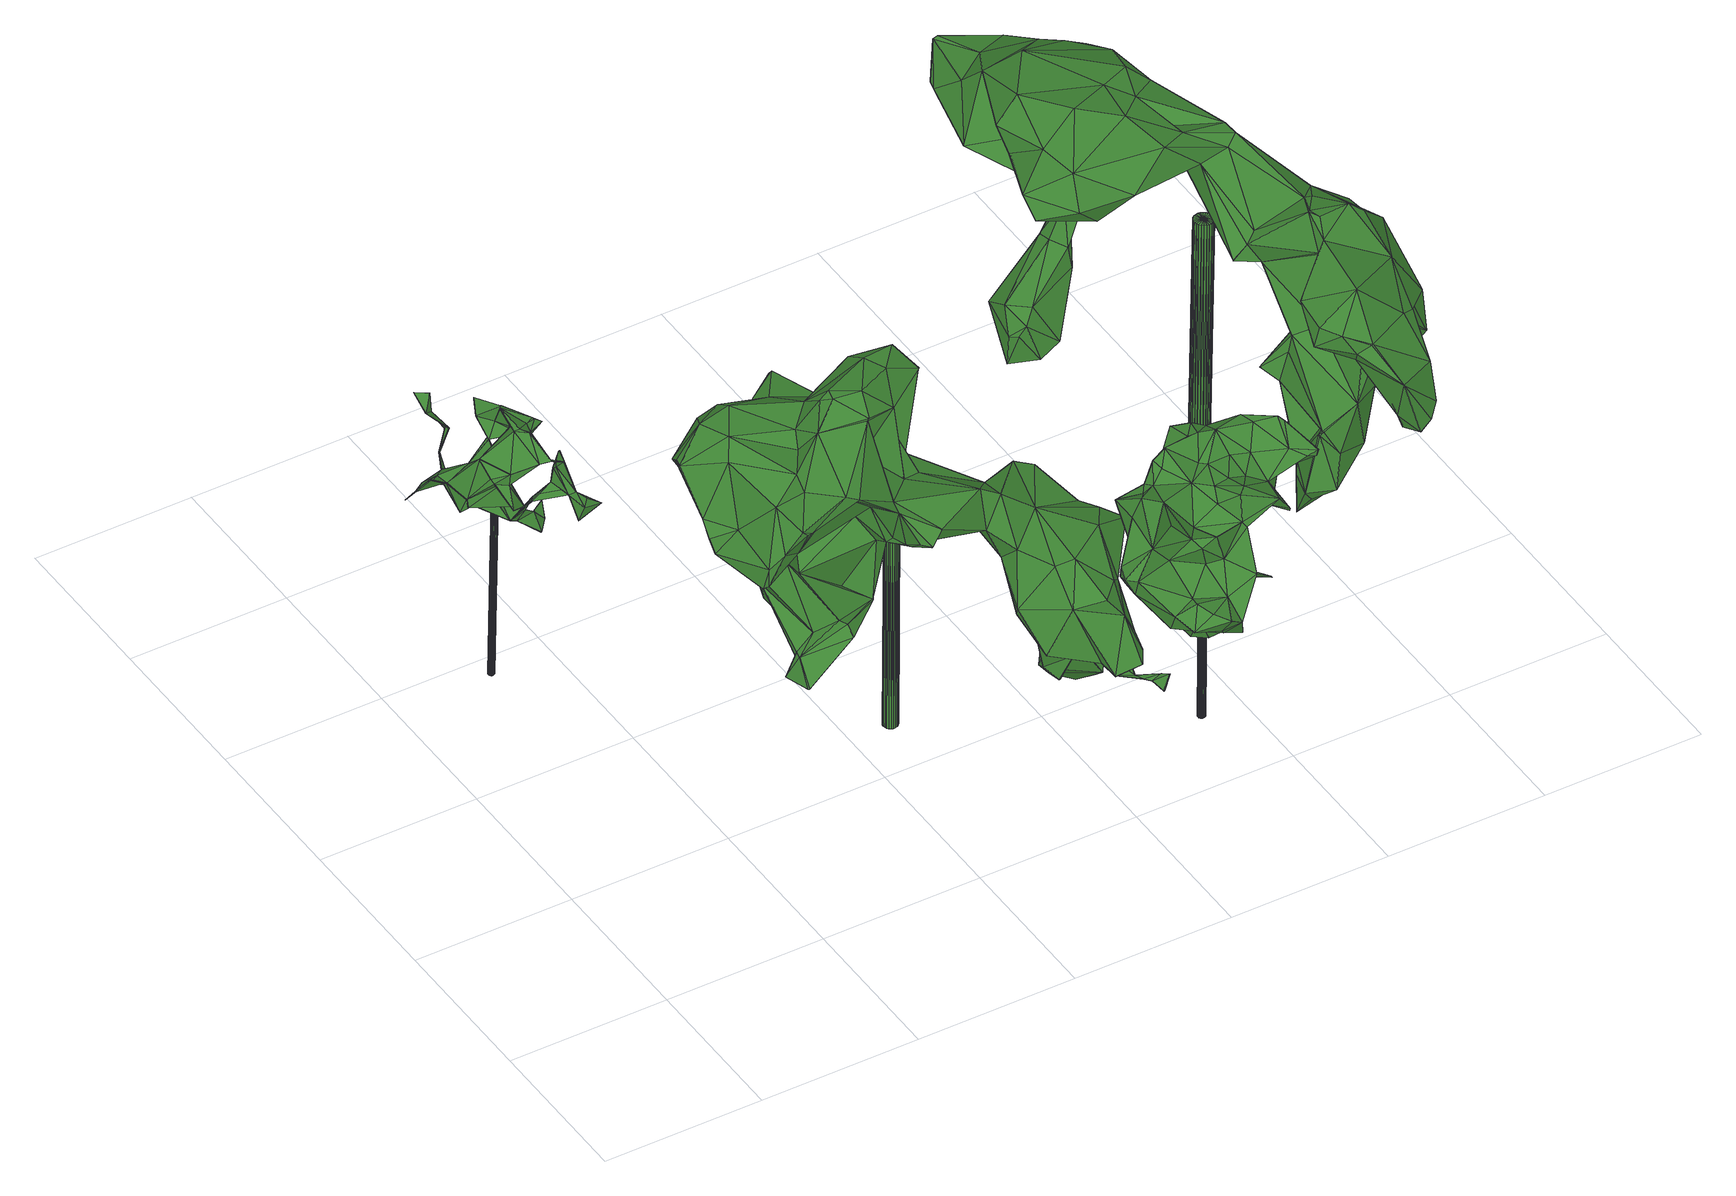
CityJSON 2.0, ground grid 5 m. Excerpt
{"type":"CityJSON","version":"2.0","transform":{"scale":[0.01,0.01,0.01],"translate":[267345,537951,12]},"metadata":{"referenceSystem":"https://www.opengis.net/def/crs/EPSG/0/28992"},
"CityObjects":{
"tree1":{"type":"SolitaryVegetationObject","attributes":{"gtid":380,"crown_width_m":4.07,"crown_median_z":20,"crown_r50_m":0.299,"crown_porosity":0.944,"trunk_H_m":7.16,"trunk_DBH_m":0.186,"trunk_radius_m":0.0929,"trunk_base_height_m":12.84,"original_gtid":"425"},"geometry":[{"type":"Solid","lod":"3","boundaries":[[[[0,1,2]],[[3,4,5]],[[6,7,8]],[[9,10,11]],[[12,13,14]],[[15,16,17]],[[18,17,16]],[[19,20,21]],[[22,23,24]],[[25,26,4]],[[26,27,10]],[[27,26,9]],[[27,9,28]],[[29,30,31]],[[32,31,30]],[[33,34,1]],[[35,1,34]],[[36,37,38]],[[39,19,40]],[[41,42,43]],[[11,44,9]],[[45,39,46]],[[47,48,49]],[[50,51,52]],[[53,42,54]],[[55,56,57]],[[58,59,60]],[[58,61,59]],[[59,61,60]],[[62,63,64]],[[64,63,65]],[[8,7,66]],[[67,68,69]],[[67,70,71]],[[72,48,73]],[[69,7,74]],[[69,74,75]],[[33,55,76]],[[1,55,33]],[[14,30,12]],[[77,78,79]],[[9,80,20]],[[26,10,4]],[[51,50,81]],[[51,81,82]],[[83,67,69]],[[83,69,84]],[[21,85,37]],[[36,38,86]],[[9,25,80]],[[87,79,78]],[[88,89,65]],[[80,25,90]],[[11,18,44]],[[91,92,93]],[[94,95,70]],[[70,95,71]],[[85,90,96]],[[11,17,18]],[[44,18,16]],[[44,16,28]],[[27,16,11]],[[97,98,99]],[[100,101,102]],[[1,35,2]],[[68,67,71]],[[103,104,105]],[[27,11,10]],[[5,4,10]],[[106,84,107]],[[106,108,86]],[[101,109,96]],[[55,23,56]],[[98,110,99]],[[100,109,101]],[[111,4,3]],[[112,40,19]],[[31,32,113]],[[114,63,115]],[[116,61,58]],[[116,60,61]],[[65,89,21]],[[19,21,89]],[[9,44,28]],[[35,22,116]],[[117,118,119]],[[36,120,64]],[[69,66,7]],[[38,121,49]],[[57,122,97]],[[5,25,123]],[[9,26,25]],[[11,15,17]],[[15,11,16]],[[99,110,104]],[[124,12,30]],[[124,30,42]],[[111,123,25]],[[36,86,108]],[[29,125,43]],[[25,4,111]],[[125,29,126]],[[127,123,128]],[[1,0,55]],[[0,23,55]],[[88,129,130]],[[119,118,131]],[[52,51,41]],[[68,66,69]],[[132,82,133]],[[41,133,50]],[[133,81,50]],[[134,5,135]],[[117,136,79]],[[91,79,136]],[[41,50,52]],[[105,104,98]],[[120,105,98]],[[38,37,121]],[[137,108,106]],[[3,134,138]],[[106,49,102]],[[41,51,82]],[[41,132,3]],[[27,28,16]],[[41,82,132]],[[64,120,139]],[[64,65,140]],[[67,141,70]],[[14,13,142]],[[143,45,144]],[[45,145,144]],[[77,79,146]],[[91,146,79]],[[147,41,138]],[[147,138,148]],[[129,112,130]],[[112,129,40]],[[112,19,130]],[[90,25,20]],[[81,133,82]],[[102,49,48]],[[80,21,20]],[[98,104,110]],[[21,90,85]],[[80,90,21]],[[3,132,133]],[[70,8,94]],[[3,133,111]],[[98,115,120]],[[101,96,83]],[[3,138,41]],[[47,49,149]],[[5,10,25]],[[37,36,140]],[[100,91,150]],[[78,141,87]],[[151,87,141]],[[100,102,152]],[[47,149,153]],[[111,134,135]],[[42,41,147]],[[71,95,68]],[[135,123,127]],[[142,100,152]],[[154,146,91]],[[113,73,47]],[[113,47,153]],[[43,30,29]],[[103,105,155]],[[73,152,72]],[[57,107,84]],[[42,156,124]],[[75,74,96]],[[95,94,157]],[[96,74,83]],[[93,83,74]],[[65,21,140]],[[3,5,134]],[[115,63,158]],[[92,141,67]],[[2,159,160]],[[2,160,0]],[[160,23,0]],[[111,133,134]],[[99,104,103]],[[37,140,21]],[[53,126,31]],[[31,126,29]],[[54,161,126]],[[128,153,127]],[[54,148,138]],[[91,136,162]],[[64,140,36]],[[163,109,113]],[[150,162,31]],[[164,87,142]],[[164,142,165]],[[48,47,73]],[[159,60,116]],[[60,159,58]],[[107,103,137]],[[39,96,90]],[[109,100,150]],[[5,123,135]],[[32,30,14]],[[54,126,53]],[[158,166,76]],[[58,159,2]],[[64,139,145]],[[117,79,118]],[[128,163,153]],[[42,147,148]],[[135,163,111]],[[111,163,128]],[[43,42,30]],[[119,156,162]],[[124,156,119]],[[113,153,163]],[[153,149,127]],[[53,156,42]],[[10,20,25]],[[9,20,10]],[[55,158,76]],[[76,166,88]],[[119,131,164]],[[129,88,166]],[[31,113,109]],[[115,98,114]],[[167,57,84]],[[14,168,73]],[[142,168,14]],[[152,73,168]],[[152,168,142]],[[113,32,73]],[[73,32,14]],[[161,138,134]],[[127,85,96]],[[76,88,63]],[[151,141,100]],[[100,141,92]],[[75,96,39]],[[114,76,63]],[[127,96,163]],[[127,163,135]],[[109,163,96]],[[92,67,83]],[[125,126,161]],[[38,49,86]],[[119,164,13]],[[97,114,98]],[[165,13,164]],[[165,142,13]],[[22,24,116]],[[72,152,102]],[[6,8,70]],[[65,63,88]],[[102,48,72]],[[105,108,155]],[[36,108,120]],[[105,120,108]],[[106,107,137]],[[102,101,169]],[[93,74,154]],[[7,146,154]],[[97,107,57]],[[103,155,137]],[[87,151,142]],[[142,151,100]],[[103,107,99]],[[150,31,109]],[[97,99,107]],[[76,114,97]],[[137,155,108]],[[76,122,33]],[[97,122,76]],[[106,86,49]],[[91,100,92]],[[154,74,7]],[[130,89,88]],[[118,79,131]],[[45,143,75]],[[45,75,39]],[[134,170,161]],[[68,95,157]],[[106,169,84]],[[102,169,106]],[[141,78,6]],[[78,77,6]],[[159,116,24]],[[68,157,66]],[[119,13,124]],[[12,124,13]],[[42,148,54]],[[160,159,24]],[[119,136,117]],[[119,162,136]],[[160,24,23]],[[69,144,84]],[[120,145,139]],[[62,40,166]],[[62,166,158]],[[129,166,40]],[[40,46,39]],[[91,162,150]],[[115,158,167]],[[54,138,161]],[[41,125,133]],[[43,125,41]],[[130,19,89]],[[2,35,58]],[[116,58,35]],[[141,6,70]],[[56,34,33]],[[145,62,64]],[[34,56,22]],[[83,169,101]],[[84,169,83]],[[62,158,63]],[[85,121,37]],[[167,144,115]],[[167,84,144]],[[115,144,120]],[[120,144,145]],[[144,75,143]],[[144,69,75]],[[167,158,55]],[[167,55,57]],[[35,34,22]],[[85,127,121]],[[56,23,22]],[[83,93,92]],[[45,62,145]],[[90,20,39]],[[19,39,20]],[[133,170,134]],[[125,170,133]],[[125,161,170]],[[91,93,154]],[[111,128,123]],[[77,146,6]],[[6,146,7]],[[87,131,79]],[[164,131,87]],[[31,156,53]],[[31,162,156]],[[49,121,149]],[[149,121,127]],[[8,66,94]],[[94,66,157]],[[56,33,122]],[[57,56,122]],[[62,45,46]],[[62,46,40]],[[171,172,173]],[[171,173,174]],[[174,173,175]],[[174,175,176]],[[173,172,177]],[[173,177,175]],[[175,177,178]],[[175,178,176]],[[177,172,179]],[[177,179,178]],[[178,179,180]],[[178,180,176]],[[179,172,181]],[[179,181,180]],[[180,181,182]],[[180,182,176]],[[181,172,183]],[[181,183,182]],[[182,183,184]],[[182,184,176]],[[183,172,185]],[[183,185,184]],[[184,185,186]],[[184,186,176]],[[185,172,187]],[[185,187,186]],[[186,187,188]],[[186,188,176]],[[187,172,189]],[[187,189,188]],[[188,189,190]],[[188,190,176]],[[189,172,191]],[[189,191,190]],[[190,191,192]],[[190,192,176]],[[191,172,193]],[[191,193,192]],[[192,193,194]],[[192,194,176]],[[193,172,195]],[[193,195,194]],[[194,195,196]],[[194,196,176]],[[195,172,197]],[[195,197,196]],[[196,197,198]],[[196,198,176]],[[197,172,199]],[[197,199,198]],[[198,199,200]],[[198,200,176]],[[199,172,201]],[[199,201,200]],[[200,201,202]],[[200,202,176]],[[201,172,203]],[[201,203,202]],[[202,203,204]],[[202,204,176]],[[203,172,205]],[[203,205,204]],[[204,205,206]],[[204,206,176]],[[205,172,207]],[[205,207,206]],[[206,207,208]],[[206,208,176]],[[207,172,209]],[[207,209,208]],[[208,209,210]],[[208,210,176]],[[209,172,211]],[[209,211,210]],[[210,211,212]],[[210,212,176]],[[211,172,213]],[[211,213,212]],[[212,213,214]],[[212,214,176]],[[213,172,215]],[[213,215,214]],[[214,215,216]],[[214,216,176]],[[215,172,217]],[[215,217,216]],[[216,217,218]],[[216,218,176]],[[217,172,219]],[[217,219,218]],[[218,219,220]],[[218,220,176]],[[219,172,171]],[[219,171,220]],[[220,171,174]],[[220,174,176]]]]}]},
"tree2":{"type":"SolitaryVegetationObject","attributes":{"gtid":349,"crown_width_m":9.41,"crown_median_z":19.09,"crown_r50_m":0.42,"crown_porosity":0.899,"trunk_H_m":6.73,"trunk_DBH_m":0.447,"trunk_radius_m":0.224,"trunk_base_height_m":12.36,"original_gtid":"390"},"geometry":[{"type":"Solid","lod":"3","boundaries":[[[[221,222,223]],[[224,225,226]],[[227,226,225]],[[228,229,230]],[[231,232,233]],[[234,226,235]],[[236,237,238]],[[239,240,241]],[[242,243,241]],[[244,243,242]],[[245,246,247]],[[248,245,249]],[[250,251,252]],[[253,254,255]],[[256,257,258]],[[253,259,254]],[[252,260,250]],[[261,239,262]],[[234,263,264]],[[258,265,266]],[[267,268,269]],[[270,271,272]],[[270,272,273]],[[260,274,250]],[[275,274,260]],[[276,277,278]],[[279,280,281]],[[280,282,281]],[[283,284,285]],[[283,285,286]],[[247,246,287]],[[256,288,289]],[[290,291,292]],[[293,294,295]],[[296,295,294]],[[297,290,286]],[[298,299,300]],[[301,256,289]],[[230,229,302]],[[292,303,290]],[[237,304,305]],[[238,306,307]],[[236,238,307]],[[257,301,229]],[[261,264,263]],[[308,309,310]],[[311,300,299]],[[256,301,257]],[[289,302,229]],[[289,229,301]],[[312,307,313]],[[296,294,314]],[[259,300,311]],[[272,271,315]],[[264,316,234]],[[300,317,298]],[[255,318,253]],[[283,286,248]],[[319,320,321]],[[239,243,244]],[[322,323,269]],[[259,317,300]],[[253,317,259]],[[280,311,324]],[[235,261,263]],[[325,287,326]],[[327,234,316]],[[322,268,328]],[[264,329,316]],[[272,330,331]],[[235,263,234]],[[332,328,267]],[[323,333,334]],[[335,228,336]],[[337,335,336]],[[333,323,322]],[[238,237,306]],[[303,338,247]],[[278,339,340]],[[275,260,277]],[[312,341,236]],[[342,343,344]],[[296,251,274]],[[248,249,283]],[[307,312,236]],[[339,277,260]],[[306,237,345]],[[306,345,346]],[[347,348,349]],[[350,237,236]],[[307,306,346]],[[351,337,242]],[[307,346,313]],[[329,264,261]],[[322,352,353]],[[221,354,222]],[[325,326,248]],[[328,268,267]],[[344,355,356]],[[309,357,310]],[[284,283,249]],[[261,358,329]],[[262,358,261]],[[292,331,359]],[[360,242,240]],[[292,359,303]],[[325,248,286]],[[227,235,226]],[[295,361,362]],[[325,290,303]],[[286,290,325]],[[257,363,258]],[[332,267,269]],[[281,364,279]],[[358,365,327]],[[366,367,368]],[[296,274,295]],[[251,250,274]],[[314,294,369]],[[236,370,350]],[[236,341,370]],[[233,371,293]],[[372,373,289]],[[374,375,293]],[[376,377,334]],[[376,334,378]],[[379,380,378]],[[225,340,360]],[[381,265,258]],[[339,265,381]],[[294,275,369]],[[355,375,382]],[[316,329,358]],[[316,358,327]],[[227,240,235]],[[360,240,227]],[[261,235,239]],[[299,324,311]],[[339,260,252]],[[262,365,358]],[[383,373,372]],[[269,384,385]],[[251,296,266]],[[322,269,268]],[[285,386,387]],[[285,284,386]],[[279,388,280]],[[366,387,386]],[[284,249,389]],[[359,333,338]],[[388,279,390]],[[388,390,370]],[[224,226,327]],[[234,327,226]],[[391,233,293]],[[391,231,233]],[[349,315,271]],[[392,393,344]],[[384,269,394]],[[269,323,394]],[[243,239,241]],[[227,225,360]],[[342,395,377]],[[339,278,277]],[[396,397,346]],[[398,379,399]],[[400,361,401]],[[402,332,403]],[[402,403,389]],[[239,235,240]],[[327,365,224]],[[366,308,367]],[[288,314,372]],[[396,345,367]],[[396,367,308]],[[289,288,372]],[[403,332,385]],[[269,385,332]],[[325,303,247]],[[325,247,287]],[[239,244,262]],[[221,223,404]],[[344,343,398]],[[405,406,254]],[[317,407,298]],[[317,253,407]],[[253,318,407]],[[394,334,377]],[[368,387,366]],[[408,409,379]],[[380,379,398]],[[404,410,221]],[[348,401,349]],[[274,349,401]],[[404,406,411]],[[362,361,400]],[[362,400,407]],[[247,402,245]],[[333,353,338]],[[311,405,259]],[[254,259,405]],[[384,412,389]],[[231,413,232]],[[364,390,279]],[[414,390,364]],[[229,363,257]],[[258,363,381]],[[377,378,380]],[[415,270,387]],[[282,415,387]],[[366,284,389]],[[366,386,284]],[[266,296,314]],[[309,416,357]],[[274,401,361]],[[408,315,417]],[[237,350,304]],[[374,418,419]],[[252,266,339]],[[389,412,308]],[[255,406,404]],[[411,406,405]],[[411,405,341]],[[255,404,318]],[[381,340,339]],[[230,319,420]],[[302,319,230]],[[223,222,356]],[[245,402,249]],[[348,347,421]],[[244,422,262]],[[423,422,244]],[[251,266,252]],[[314,369,372]],[[372,369,383]],[[339,266,265]],[[368,345,305]],[[237,305,345]],[[275,277,369]],[[351,363,335]],[[365,278,224]],[[225,224,278]],[[266,256,258]],[[266,288,256]],[[266,314,288]],[[365,276,278]],[[424,312,410]],[[424,410,404]],[[229,228,335]],[[229,335,363]],[[369,423,383]],[[354,221,410]],[[297,291,290]],[[351,360,340]],[[308,366,389]],[[335,337,351]],[[295,362,374]],[[346,397,313]],[[344,425,395]],[[400,426,407]],[[356,392,344]],[[254,406,255]],[[355,382,356]],[[342,398,343]],[[342,380,398]],[[248,246,245]],[[326,246,248]],[[287,246,326]],[[414,350,390]],[[273,291,297]],[[387,273,297]],[[322,353,333]],[[353,352,247]],[[346,345,396]],[[242,427,244]],[[297,285,387]],[[408,379,334]],[[381,363,340]],[[309,308,412]],[[319,321,420]],[[274,361,295]],[[370,390,350]],[[231,375,413]],[[428,334,333]],[[398,355,344]],[[407,426,298]],[[222,392,356]],[[417,409,408]],[[371,409,294]],[[294,409,275]],[[417,275,409]],[[345,368,367]],[[379,409,232]],[[349,271,347]],[[384,389,385]],[[403,385,389]],[[280,388,405]],[[328,352,322]],[[304,350,414]],[[310,393,354]],[[222,354,393]],[[357,425,344]],[[277,276,369]],[[424,411,312]],[[404,411,424]],[[394,323,334]],[[357,393,310]],[[369,276,423]],[[374,419,382]],[[404,419,318]],[[411,341,312]],[[244,427,423]],[[383,423,427]],[[428,408,334]],[[249,402,389]],[[421,280,324]],[[247,352,402]],[[332,402,352]],[[332,352,328]],[[405,388,341]],[[421,347,415]],[[421,415,280]],[[286,285,297]],[[382,223,356]],[[344,395,342]],[[247,338,353]],[[354,397,310]],[[407,429,362]],[[374,362,429]],[[354,410,313]],[[262,422,365]],[[313,410,312]],[[273,387,270]],[[330,272,428]],[[302,320,319]],[[240,242,241]],[[351,242,360]],[[357,344,393]],[[371,232,409]],[[413,379,232]],[[399,379,413]],[[364,281,414]],[[305,304,414]],[[305,414,368]],[[368,414,282]],[[368,282,387]],[[281,282,414]],[[418,407,419]],[[407,318,419]],[[404,223,419]],[[223,382,419]],[[311,280,405]],[[363,351,340]],[[278,340,225]],[[280,415,282]],[[370,341,388]],[[270,347,271]],[[233,232,371]],[[330,428,333]],[[313,397,354]],[[359,330,333]],[[378,334,379]],[[294,293,371]],[[342,377,380]],[[399,413,375]],[[398,375,355]],[[399,375,398]],[[375,374,382]],[[295,374,293]],[[231,391,375]],[[293,375,391]],[[337,336,420]],[[230,420,336]],[[230,336,228]],[[425,357,416]],[[408,272,315]],[[383,427,373]],[[421,324,348]],[[289,320,302]],[[373,320,289]],[[337,320,242]],[[420,320,337]],[[321,320,420]],[[427,242,320]],[[427,320,373]],[[400,401,426]],[[418,429,407]],[[374,429,418]],[[359,338,303]],[[423,276,422]],[[365,422,276]],[[408,428,272]],[[308,397,396]],[[310,397,308]],[[425,416,395]],[[274,275,315]],[[274,315,349]],[[417,315,275]],[[415,347,430]],[[415,430,270]],[[270,430,347]],[[394,377,395]],[[292,291,331]],[[395,384,394]],[[395,412,384]],[[412,416,309]],[[395,416,412]],[[376,378,377]],[[392,222,393]],[[401,348,426]],[[299,298,426]],[[324,299,426]],[[324,426,348]],[[273,331,291]],[[330,359,331]],[[272,331,273]],[[431,432,433]],[[431,433,434]],[[434,433,435]],[[434,435,436]],[[433,432,437]],[[433,437,435]],[[435,437,438]],[[435,438,436]],[[437,432,439]],[[437,439,438]],[[438,439,440]],[[438,440,436]],[[439,432,441]],[[439,441,440]],[[440,441,442]],[[440,442,436]],[[441,432,443]],[[441,443,442]],[[442,443,444]],[[442,444,436]],[[443,432,445]],[[443,445,444]],[[444,445,446]],[[444,446,436]],[[445,432,447]],[[445,447,446]],[[446,447,448]],[[446,448,436]],[[447,432,449]],[[447,449,448]],[[448,449,450]],[[448,450,436]],[[449,432,451]],[[449,451,450]],[[450,451,452]],[[450,452,436]],[[451,432,453]],[[451,453,452]],[[452,453,454]],[[452,454,436]],[[453,432,455]],[[453,455,454]],[[454,455,456]],[[454,456,436]],[[455,432,457]],[[455,457,456]],[[456,457,458]],[[456,458,436]],[[457,432,459]],[[457,459,458]],[[458,459,460]],[[458,460,436]],[[459,432,461]],[[459,461,460]],[[460,461,462]],[[460,462,436]],[[461,432,463]],[[461,463,462]],[[462,463,464]],[[462,464,436]],[[463,432,465]],[[463,465,464]],[[464,465,466]],[[464,466,436]],[[465,432,467]],[[465,467,466]],[[466,467,468]],[[466,468,436]],[[467,432,469]],[[467,469,468]],[[468,469,470]],[[468,470,436]],[[469,432,471]],[[469,471,470]],[[470,471,472]],[[470,472,436]],[[471,432,473]],[[471,473,472]],[[472,473,474]],[[472,474,436]],[[473,432,475]],[[473,475,474]],[[474,475,476]],[[474,476,436]],[[475,432,477]],[[475,477,476]],[[476,477,478]],[[476,478,436]],[[477,432,479]],[[477,479,478]],[[478,479,480]],[[478,480,436]],[[479,432,431]],[[479,431,480]],[[480,431,434]],[[480,434,436]]]]}]},
"tree3":{"type":"SolitaryVegetationObject","attributes":{"gtid":431,"crown_width_m":5.47,"crown_median_z":18.25,"crown_r50_m":0.282,"crown_porosity":0.945,"trunk_H_m":5.99,"trunk_DBH_m":0.227,"trunk_radius_m":0.114,"trunk_base_height_m":12.26,"original_gtid":"489"},"geometry":[{"type":"Solid","lod":"3","boundaries":[[[[481,482,483]],[[484,485,486]],[[487,488,489]],[[490,489,488]],[[491,492,493]],[[494,495,496]],[[497,498,499]],[[500,501,502]],[[503,504,505]],[[506,507,508]],[[509,510,511]],[[512,513,514]],[[515,514,516]],[[517,518,512]],[[515,517,512]],[[510,519,520]],[[510,520,521]],[[522,523,524]],[[525,526,527]],[[528,527,526]],[[529,530,531]],[[532,500,533]],[[534,524,535]],[[536,537,538]],[[539,537,536]],[[508,519,510]],[[540,541,542]],[[543,544,545]],[[546,547,525]],[[548,549,531]],[[497,550,498]],[[520,519,551]],[[552,551,519]],[[553,554,555]],[[522,554,553]],[[556,557,529]],[[525,527,546]],[[558,501,559]],[[558,559,560]],[[528,545,561]],[[562,563,559]],[[562,559,501]],[[564,565,566]],[[567,568,491]],[[569,570,571]],[[504,503,572]],[[552,557,551]],[[573,498,574]],[[573,499,498]],[[575,576,577]],[[531,530,548]],[[529,531,556]],[[578,485,579]],[[560,559,563]],[[563,580,560]],[[581,538,582]],[[583,493,584]],[[585,498,550]],[[585,550,571]],[[586,587,516]],[[585,574,498]],[[588,574,585]],[[534,589,569]],[[571,588,585]],[[573,581,582]],[[590,492,530]],[[582,591,573]],[[549,548,567]],[[568,567,548]],[[517,505,592]],[[485,524,534]],[[503,516,587]],[[593,503,587]],[[594,595,596]],[[597,594,596]],[[591,497,499]],[[598,497,591]],[[578,486,485]],[[519,508,507]],[[552,507,523]],[[588,599,574]],[[600,601,602]],[[603,604,547]],[[605,520,606]],[[605,606,549]],[[571,550,607]],[[530,492,548]],[[543,608,532]],[[591,499,573]],[[598,603,595]],[[596,595,603]],[[518,587,586]],[[540,496,495]],[[542,505,494]],[[542,592,505]],[[541,593,592]],[[577,576,609]],[[524,484,555]],[[598,550,497]],[[504,572,494]],[[494,572,495]],[[495,572,540]],[[541,540,572]],[[522,524,554]],[[541,503,593]],[[554,524,555]],[[483,609,576]],[[581,573,602]],[[545,610,611]],[[612,563,601]],[[531,549,606]],[[531,606,520]],[[514,515,512]],[[509,511,481]],[[582,538,613]],[[599,487,574]],[[534,569,614]],[[500,562,501]],[[493,492,590]],[[543,532,615]],[[540,542,496]],[[542,494,496]],[[616,617,618]],[[529,557,619]],[[491,568,492]],[[568,548,492]],[[493,583,491]],[[620,486,557]],[[619,557,486]],[[596,603,547]],[[490,488,535]],[[553,555,620]],[[588,570,599]],[[489,621,622]],[[623,621,489]],[[536,532,539]],[[520,551,531]],[[601,581,602]],[[617,483,576]],[[624,616,625]],[[624,625,550]],[[598,591,603]],[[572,503,541]],[[514,586,516]],[[516,503,515]],[[582,603,591]],[[623,523,621]],[[626,627,577]],[[517,592,593]],[[553,557,522]],[[620,557,553]],[[577,609,626]],[[628,619,629]],[[630,564,631]],[[632,584,633]],[[634,635,611]],[[634,611,610]],[[636,617,594]],[[536,538,581]],[[543,615,544]],[[633,584,609]],[[637,626,584]],[[638,532,608]],[[638,539,532]],[[523,522,552]],[[528,639,545]],[[610,545,639]],[[545,611,543]],[[635,543,611]],[[500,502,533]],[[615,532,533]],[[551,557,556]],[[605,511,510]],[[605,510,521]],[[637,640,626]],[[584,493,628]],[[621,523,641]],[[608,543,635]],[[626,609,584]],[[642,502,501]],[[643,634,610]],[[644,635,634]],[[608,635,638]],[[644,638,635]],[[483,564,481]],[[531,551,556]],[[619,645,529]],[[640,637,629]],[[590,645,493]],[[547,546,597]],[[626,640,627]],[[539,638,646]],[[596,547,597]],[[622,580,563]],[[645,628,493]],[[586,514,513]],[[525,604,526]],[[547,604,525]],[[484,486,620]],[[520,605,521]],[[575,627,579]],[[552,522,557]],[[532,536,500]],[[583,584,549]],[[643,539,646]],[[518,586,513]],[[518,513,512]],[[594,597,647]],[[517,587,518]],[[593,587,517]],[[594,647,527]],[[527,647,546]],[[500,601,562]],[[563,562,601]],[[621,506,509]],[[510,509,506]],[[489,622,487]],[[564,566,481]],[[571,570,588]],[[618,625,616]],[[610,648,643]],[[642,561,545]],[[549,567,583]],[[538,537,643]],[[539,643,537]],[[484,620,555]],[[530,529,645]],[[530,645,590]],[[601,536,581]],[[601,500,536]],[[567,491,583]],[[617,649,594]],[[533,544,615]],[[650,648,639]],[[534,614,485]],[[519,507,552]],[[535,524,490]],[[485,614,579]],[[650,651,648]],[[538,648,651]],[[652,526,604]],[[515,505,517]],[[618,653,654]],[[566,565,655]],[[577,627,575]],[[594,649,595]],[[599,488,487]],[[535,488,599]],[[504,494,505]],[[594,527,636]],[[636,483,617]],[[576,575,654]],[[527,528,561]],[[511,482,481]],[[508,510,506]],[[622,656,580]],[[564,630,565]],[[598,624,550]],[[610,639,648]],[[643,648,538]],[[598,595,624]],[[576,654,653]],[[654,575,579]],[[566,509,481]],[[623,489,490]],[[625,618,654]],[[625,654,607]],[[654,579,607]],[[523,490,524]],[[511,584,632]],[[578,657,619]],[[650,526,651]],[[584,628,637]],[[658,659,660]],[[658,558,655]],[[658,660,558]],[[659,501,558]],[[659,558,660]],[[597,546,647]],[[600,563,612]],[[634,643,646]],[[578,579,657]],[[621,509,661]],[[605,584,511]],[[605,549,584]],[[526,650,528]],[[639,528,650]],[[560,580,558]],[[645,619,628]],[[634,646,644]],[[644,646,638]],[[642,545,544]],[[579,569,607]],[[614,569,579]],[[607,569,571]],[[503,505,515]],[[524,485,484]],[[578,619,486]],[[658,655,565]],[[658,565,630]],[[658,662,659]],[[630,662,658]],[[659,662,527]],[[631,662,630]],[[527,662,636]],[[636,662,631]],[[621,641,506]],[[523,506,641]],[[627,657,579]],[[629,619,657]],[[629,657,640]],[[627,640,657]],[[618,576,653]],[[603,582,604]],[[617,576,618]],[[566,661,509]],[[655,661,566]],[[523,623,490]],[[621,656,622]],[[661,655,656]],[[661,656,621]],[[655,558,656]],[[580,656,558]],[[624,595,649]],[[624,649,616]],[[636,564,483]],[[631,564,636]],[[617,616,649]],[[502,544,533]],[[502,642,544]],[[511,632,482]],[[633,482,632]],[[609,482,633]],[[483,482,609]],[[652,604,582]],[[501,659,663]],[[501,663,642]],[[561,642,663]],[[527,561,663]],[[527,663,659]],[[613,652,582]],[[613,526,652]],[[628,629,637]],[[622,664,487]],[[622,563,664]],[[523,507,506]],[[574,487,664]],[[569,589,570]],[[535,589,534]],[[599,589,535]],[[599,570,589]],[[541,665,542]],[[592,665,541]],[[613,651,526]],[[613,538,651]],[[550,666,607]],[[625,607,666]],[[625,666,550]],[[592,542,665]],[[600,612,601]],[[574,602,573]],[[574,664,602]],[[600,602,563]],[[563,602,664]],[[667,668,669]],[[667,669,670]],[[670,669,671]],[[670,671,672]],[[669,668,673]],[[669,673,671]],[[671,673,674]],[[671,674,672]],[[673,668,675]],[[673,675,674]],[[674,675,676]],[[674,676,672]],[[675,668,677]],[[675,677,676]],[[676,677,678]],[[676,678,672]],[[677,668,679]],[[677,679,678]],[[678,679,680]],[[678,680,672]],[[679,668,681]],[[679,681,680]],[[680,681,682]],[[680,682,672]],[[681,668,683]],[[681,683,682]],[[682,683,684]],[[682,684,672]],[[683,668,685]],[[683,685,684]],[[684,685,686]],[[684,686,672]],[[685,668,687]],[[685,687,686]],[[686,687,688]],[[686,688,672]],[[687,668,689]],[[687,689,688]],[[688,689,690]],[[688,690,672]],[[689,668,691]],[[689,691,690]],[[690,691,692]],[[690,692,672]],[[691,668,693]],[[691,693,692]],[[692,693,694]],[[692,694,672]],[[693,668,695]],[[693,695,694]],[[694,695,696]],[[694,696,672]],[[695,668,697]],[[695,697,696]],[[696,697,698]],[[696,698,672]],[[697,668,699]],[[697,699,698]],[[698,699,700]],[[698,700,672]],[[699,668,701]],[[699,701,700]],[[700,701,702]],[[700,702,672]],[[701,668,703]],[[701,703,702]],[[702,703,704]],[[702,704,672]],[[703,668,705]],[[703,705,704]],[[704,705,706]],[[704,706,672]],[[705,668,707]],[[705,707,706]],[[706,707,708]],[[706,708,672]],[[707,668,709]],[[707,709,708]],[[708,709,710]],[[708,710,672]],[[709,668,711]],[[709,711,710]],[[710,711,712]],[[710,712,672]],[[711,668,713]],[[711,713,712]],[[712,713,714]],[[712,714,672]],[[713,668,715]],[[713,715,714]],[[714,715,716]],[[714,716,672]],[[715,668,667]],[[715,667,716]],[[716,667,670]],[[716,670,672]]]]}]},
"tree4":{"type":"SolitaryVegetationObject","attributes":{"gtid":382,"crown_width_m":11.15,"crown_median_z":20.05,"crown_r50_m":0.42,"crown_porosity":0.892,"trunk_H_m":7.73,"trunk_DBH_m":0.594,"trunk_radius_m":0.297,"trunk_base_height_m":12.32,"original_gtid":"427"},"geometry":[{"type":"Solid","lod":"3","boundaries":[[[[717,718,719]],[[720,721,722]],[[723,724,725]],[[726,727,728]],[[729,730,731]],[[732,733,734]],[[731,735,736]],[[737,738,739]],[[740,741,742]],[[740,742,743]],[[731,736,729]],[[730,735,731]],[[723,725,744]],[[745,746,747]],[[748,728,749]],[[750,751,752]],[[753,754,755]],[[756,757,758]],[[737,759,760]],[[761,762,763]],[[762,764,763]],[[765,766,767]],[[768,769,732]],[[752,751,734]],[[770,771,772]],[[758,773,745]],[[774,775,776]],[[777,778,779]],[[780,779,778]],[[781,782,723]],[[749,783,784]],[[785,755,786]],[[747,756,745]],[[755,785,753]],[[787,725,788]],[[789,777,790]],[[791,792,793]],[[791,793,794]],[[740,743,795]],[[740,796,741]],[[749,784,797]],[[718,798,719]],[[753,799,737]],[[785,786,800]],[[799,753,785]],[[801,802,774]],[[803,804,805]],[[803,805,806]],[[745,756,758]],[[807,736,735]],[[780,742,779]],[[718,766,798]],[[765,798,766]],[[745,773,746]],[[755,808,786]],[[722,809,741]],[[810,764,762]],[[811,726,748]],[[727,726,811]],[[764,812,813]],[[741,809,814]],[[724,782,815]],[[724,723,782]],[[726,728,748]],[[764,816,763]],[[817,789,790]],[[818,817,790]],[[739,738,717]],[[819,820,821]],[[781,723,744]],[[741,779,742]],[[822,823,824]],[[825,826,827]],[[828,829,830]],[[831,823,832]],[[734,733,752]],[[749,728,727]],[[732,751,833]],[[776,775,730]],[[818,790,777]],[[796,722,741]],[[796,834,722]],[[835,722,834]],[[836,837,838]],[[839,761,763]],[[717,751,718]],[[750,718,751]],[[780,778,815]],[[830,829,812]],[[840,833,747]],[[747,833,756]],[[840,732,833]],[[814,749,727]],[[721,749,814]],[[721,720,749]],[[764,836,812]],[[810,836,764]],[[817,841,748]],[[722,721,809]],[[836,810,837]],[[768,819,832]],[[810,762,842]],[[721,814,809]],[[838,830,812]],[[836,838,812]],[[843,839,830]],[[837,810,842]],[[719,844,717]],[[839,843,761]],[[761,843,762]],[[838,837,842]],[[838,842,830]],[[843,830,842]],[[719,798,844]],[[765,845,798]],[[773,758,846]],[[736,807,847]],[[804,787,792]],[[848,783,849]],[[797,850,777]],[[742,780,851]],[[852,818,777]],[[720,722,835]],[[756,833,760]],[[748,841,811]],[[853,854,855]],[[845,754,753]],[[845,856,754]],[[797,777,789]],[[787,744,725]],[[736,847,729]],[[857,858,735]],[[857,735,730]],[[857,846,858]],[[859,771,767]],[[860,771,859]],[[841,861,811]],[[817,861,841]],[[862,720,835]],[[863,753,864]],[[863,864,844]],[[733,865,752]],[[779,852,777]],[[852,861,818]],[[861,817,818]],[[763,828,839]],[[724,866,867]],[[813,816,764]],[[842,762,843]],[[744,804,803]],[[850,868,849]],[[829,869,870]],[[828,763,816]],[[813,812,848]],[[834,871,835]],[[862,835,871]],[[820,872,821]],[[744,803,781]],[[830,839,828]],[[840,768,732]],[[747,768,840]],[[729,776,730]],[[866,873,850]],[[815,873,724]],[[777,873,778]],[[860,874,791]],[[831,792,875]],[[749,876,748]],[[777,850,873]],[[875,823,831]],[[870,784,783]],[[754,808,755]],[[855,877,853]],[[799,759,737]],[[848,812,829]],[[848,829,870]],[[734,751,732]],[[786,808,800]],[[807,853,877]],[[772,854,878]],[[879,854,772]],[[770,767,771]],[[768,832,880]],[[876,797,789]],[[876,749,797]],[[879,827,802]],[[735,772,878]],[[881,857,775]],[[881,775,826]],[[848,870,783]],[[850,869,868]],[[829,868,869]],[[862,882,720]],[[743,851,883]],[[782,883,851]],[[849,783,882]],[[850,849,882]],[[850,882,867]],[[862,867,882]],[[803,806,883]],[[795,743,883]],[[795,883,806]],[[803,883,781]],[[884,860,794]],[[781,883,782]],[[885,857,881]],[[886,887,758]],[[794,793,821]],[[829,888,868]],[[869,784,870]],[[805,792,791]],[[804,792,805]],[[815,778,873]],[[877,847,807]],[[866,724,873]],[[727,889,814]],[[811,889,727]],[[768,865,769]],[[815,782,851]],[[815,851,780]],[[825,860,884]],[[742,851,743]],[[856,770,890]],[[760,759,891]],[[869,797,784]],[[825,771,860]],[[892,893,805]],[[757,756,760]],[[891,759,890]],[[799,890,759]],[[817,876,789]],[[884,881,826]],[[733,732,769]],[[807,878,853]],[[730,775,857]],[[885,846,857]],[[846,758,887]],[[748,876,817]],[[880,832,823]],[[816,813,894]],[[769,865,733]],[[879,855,854]],[[820,768,746]],[[768,820,819]],[[747,746,768]],[[858,887,772]],[[858,772,735]],[[845,753,863]],[[895,752,892]],[[895,892,805]],[[724,867,788]],[[858,846,887]],[[785,800,799]],[[867,866,850]],[[773,846,872]],[[750,859,767]],[[825,879,772]],[[896,895,805]],[[868,894,849]],[[813,848,894]],[[735,878,807]],[[825,884,826]],[[849,894,848]],[[895,750,752]],[[797,869,850]],[[754,897,808]],[[845,767,770]],[[770,856,845]],[[788,867,787]],[[774,898,877]],[[805,791,896]],[[744,787,804]],[[877,898,729]],[[828,888,829]],[[729,847,877]],[[766,718,750]],[[795,899,740]],[[776,729,898]],[[776,898,774]],[[788,725,724]],[[880,893,865]],[[805,893,806]],[[820,746,872]],[[894,868,888]],[[894,888,816]],[[885,881,884]],[[794,885,884]],[[794,860,791]],[[862,787,867]],[[792,787,862]],[[795,806,822]],[[767,845,765]],[[856,890,897]],[[856,897,754]],[[853,878,854]],[[816,888,828]],[[875,871,834]],[[823,875,834]],[[772,887,886]],[[720,882,749]],[[749,882,783]],[[760,833,738]],[[844,739,717]],[[833,717,738]],[[808,897,800]],[[886,758,891]],[[760,738,737]],[[757,891,758]],[[757,760,891]],[[811,861,889]],[[852,889,861]],[[779,889,852]],[[814,889,779]],[[741,814,779]],[[717,833,751]],[[767,766,750]],[[896,874,895]],[[896,791,874]],[[891,890,886]],[[886,890,770]],[[831,793,792]],[[825,827,879]],[[800,897,799]],[[799,897,890]],[[772,886,770]],[[880,865,768]],[[821,793,819]],[[832,793,831]],[[832,819,793]],[[846,885,872]],[[892,752,865]],[[892,865,893]],[[773,872,746]],[[844,864,739]],[[739,864,753]],[[821,872,794]],[[860,895,874]],[[885,794,872]],[[772,771,825]],[[753,737,739]],[[750,860,859]],[[860,750,895]],[[844,798,863]],[[827,826,802]],[[879,801,855]],[[855,801,774]],[[855,774,877]],[[845,863,798]],[[792,862,871]],[[792,871,875]],[[893,822,806]],[[823,822,880]],[[893,880,822]],[[775,774,802]],[[775,802,826]],[[879,802,801]],[[796,899,834]],[[740,899,796]],[[822,899,795]],[[823,834,899]],[[823,899,824]],[[822,824,899]],[[900,901,902]],[[900,902,903]],[[903,902,904]],[[903,904,905]],[[902,901,906]],[[902,906,904]],[[904,906,907]],[[904,907,905]],[[906,901,908]],[[906,908,907]],[[907,908,909]],[[907,909,905]],[[908,901,910]],[[908,910,909]],[[909,910,911]],[[909,911,905]],[[910,901,912]],[[910,912,911]],[[911,912,913]],[[911,913,905]],[[912,901,914]],[[912,914,913]],[[913,914,915]],[[913,915,905]],[[914,901,916]],[[914,916,915]],[[915,916,917]],[[915,917,905]],[[916,901,918]],[[916,918,917]],[[917,918,919]],[[917,919,905]],[[918,901,920]],[[918,920,919]],[[919,920,921]],[[919,921,905]],[[920,901,922]],[[920,922,921]],[[921,922,923]],[[921,923,905]],[[922,901,924]],[[922,924,923]],[[923,924,925]],[[923,925,905]],[[924,901,926]],[[924,926,925]],[[925,926,927]],[[925,927,905]],[[926,901,928]],[[926,928,927]],[[927,928,929]],[[927,929,905]],[[928,901,930]],[[928,930,929]],[[929,930,931]],[[929,931,905]],[[930,901,932]],[[930,932,931]],[[931,932,933]],[[931,933,905]],[[932,901,934]],[[932,934,933]],[[933,934,935]],[[933,935,905]],[[934,901,936]],[[934,936,935]],[[935,936,937]],[[935,937,905]],[[936,901,938]],[[936,938,937]],[[937,938,939]],[[937,939,905]],[[938,901,940]],[[938,940,939]],[[939,940,941]],[[939,941,905]],[[940,901,942]],[[940,942,941]],[[941,942,943]],[[941,943,905]],[[942,901,944]],[[942,944,943]],[[943,944,945]],[[943,945,905]],[[944,901,946]],[[944,946,945]],[[945,946,947]],[[945,947,905]],[[946,901,948]],[[946,948,947]],[[947,948,949]],[[947,949,905]],[[948,901,900]],[[948,900,949]],[[949,900,903]],[[949,903,905]]]]}]}
},
"vertices":[
[285,1629,766],[283,1630,766],[255,1659,822],[403,1271,785],[360,1298,728],[360,1300,729],[325,1437,920],[349,1441,887],[320,1510,893],[325,1322,644],[354,1326,669],[383,1346,623],[358,1195,932],[337,1274,986],[329,1210,923],[452,1401,607],[429,1348,589],[451,1400,605],[428,1348,587],[299,1428,658],[305,1398,703],[231,1408,680],[276,1601,794],[278,1600,794],[278,1602,795],[295,1308,667],[353,1324,668],[385,1334,643],[393,1305,586],[400,1240,877],[358,1196,931],[349,1232,919],[330,1211,921],[226,1571,753],[276,1620,787],[254,1658,822],[167,1361,715],[185,1365,713],[177,1335,743],[307,1399,704],[299,1429,660],[435,1192,791],[415,1221,888],[413,1221,888],[393,1306,585],[274,1390,726],[305,1400,704],[222,1271,855],[216,1280,869],[175,1338,774],[418,1120,793],[483,1138,770],[437,1136,807],[402,1242,879],[441,1293,863],[228,1569,753],[227,1570,754],[195,1505,752],[234,1675,878],[203,1665,909],[242,1645,904],[202,1664,909],[232,1410,680],[216,1499,692],[191,1399,705],[216,1422,659],[320,1510,891],[285,1473,926],[318,1510,891],[302,1439,870],[304,1514,954],[303,1513,952],[205,1322,914],[260,1250,886],[299,1427,870],[311,1381,800],[217,1501,691],[365,1353,941],[331,1414,986],[385,1340,973],[295,1309,665],[403,1126,750],[404,1127,749],[297,1426,871],[237,1432,810],[251,1389,736],[173,1337,773],[309,1384,1008],[238,1440,652],[239,1438,653],[274,1388,726],[364,1351,940],[323,1435,919],[370,1379,895],[334,1533,900],[332,1533,900],[310,1380,800],[131,1505,731],[100,1483,729],[100,1485,731],[318,1345,966],[266,1294,857],[207,1324,913],[114,1431,804],[57,1465,732],[114,1429,803],[155,1409,790],[146,1448,793],[154,1409,788],[268,1293,857],[55,1466,732],[340,1267,745],[320,1456,625],[259,1255,846],[131,1503,730],[171,1464,752],[214,1619,862],[394,1304,980],[382,1324,980],[339,1273,988],[153,1426,777],[178,1336,743],[195,1506,750],[339,1269,746],[359,1197,932],[406,1248,854],[400,1242,878],[300,1246,761],[301,1244,760],[319,1457,625],[319,1455,624],[357,1324,974],[419,1203,778],[418,1203,780],[401,1271,786],[340,1269,747],[393,1304,979],[116,1415,814],[408,1267,835],[196,1364,765],[190,1387,701],[329,1413,986],[298,1293,994],[309,1381,800],[238,1432,808],[251,1391,736],[372,1380,896],[408,1248,854],[443,1293,863],[254,1278,841],[330,1305,956],[308,1384,1006],[207,1323,915],[247,1212,791],[372,1379,894],[114,1415,813],[349,1231,921],[333,1533,899],[218,1500,693],[255,1657,823],[278,1620,787],[406,1268,835],[349,1285,970],[302,1245,762],[312,1287,1002],[298,1291,995],[239,1439,654],[196,1504,751],[262,1251,886],[237,1430,809],[407,1266,834],[284,1375,84],[275,1375,84],[284,1377,84],[291,1366,800],[291,1368,800],[282,1366,800],[283,1380,84],[290,1370,800],[282,1381,84],[288,1372,800],[280,1383,84],[286,1374,800],[278,1384,84],[284,1375,800],[275,1384,84],[282,1375,800],[273,1384,84],[279,1375,800],[271,1383,84],[277,1374,800],[268,1382,84],[275,1372,800],[267,1380,84],[274,1370,800],[266,1378,84],[273,1368,800],[266,1375,84],[272,1366,800],[266,1373,84],[273,1363,800],[267,1370,84],[274,1361,800],[268,1369,84],[275,1359,800],[270,1367,84],[277,1358,800],[272,1366,84],[279,1357,800],[275,1366,84],[282,1356,800],[277,1366,84],[284,1357,800],[280,1367,84],[286,1357,800],[282,1368,84],[288,1359,800],[283,1370,84],[290,1361,800],[284,1372,84],[291,1363,800],
[826,634,1020],[807,610,901],[926,584,993],[1625,581,385],[1630,467,445],[1604,528,274],[1579,510,299],[1597,126,490],[1555,152,610],[1570,81,479],[1105,487,816],[1123,559,750],[1122,451,824],[1711,518,181],[1664,448,148],[726,1021,1029],[682,1095,871],[654,1024,930],[1479,427,242],[1496,388,274],[1471,352,275],[1505,337,356],[1467,352,275],[1425,367,330],[951,812,308],[1000,865,177],[989,766,297],[984,951,254],[868,920,421],[1530,694,780],[1505,656,820],[1571,652,783],[1093,774,1164],[1019,826,1161],[1012,790,1159],[1483,294,740],[1569,230,673],[1610,380,745],[1177,902,1153],[1539,659,726],[1608,498,112],[1469,463,248],[1654,466,132],[1646,500,117],[1672,479,711],[1492,520,758],[774,531,415],[778,529,415],[796,610,462],[1064,831,718],[1173,797,742],[1135,772,616],[1076,844,567],[1417,660,779],[1357,635,689],[1550,526,490],[1528,567,668],[1554,527,490],[1033,1148,995],[1108,1013,968],[1077,1176,934],[1033,1004,870],[874,930,420],[859,989,546],[934,982,513],[982,981,442],[1003,864,175],[1440,328,708],[1418,196,657],[1128,917,442],[1169,930,512],[1173,930,510],[1170,478,850],[1335,519,746],[1331,542,878],[1386,527,848],[988,953,488],[1335,871,1071],[1309,974,1051],[1282,926,1139],[1508,166,674],[1489,91,465],[1120,871,395],[786,1128,920],[834,933,869],[651,1025,927],[644,992,936],[664,838,725],[709,659,709],[715,638,788],[1180,988,1097],[754,915,1049],[726,872,999],[1400,463,687],[1222,732,776],[1640,520,140],[1216,849,1139],[1083,719,1110],[1490,93,461],[1482,152,470],[1493,112,466],[926,541,527],[928,577,546],[1291,965,1045],[1085,925,279],[991,946,249],[1566,588,265],[786,564,395],[1609,502,112],[1140,789,539],[1172,925,514],[766,636,387],[1074,682,494],[1072,683,498],[1598,170,522],[1595,129,487],[1516,179,478],[1045,735,460],[1650,553,691],[1594,447,537],[815,1017,1059],[920,871,810],[892,745,923],[823,661,786],[694,920,830],[651,883,822],[1240,887,836],[1297,872,830],[1254,843,769],[792,1144,935],[1535,286,549],[870,651,402],[961,695,414],[776,701,939],[948,646,941],[835,610,886],[711,632,737],[1533,557,229],[1147,817,500],[1566,400,409],[1248,730,839],[1192,713,852],[1606,274,630],[1039,1175,964],[1561,571,374],[825,969,608],[706,876,777],[874,931,819],[1386,523,626],[831,1101,997],[1165,502,800],[1330,345,590],[1351,225,502],[1096,612,884],[1086,566,880],[1031,778,495],[883,758,617],[1106,720,667],[1097,653,712],[1067,766,735],[1732,439,678],[967,578,971],[1340,365,555],[861,648,495],[802,636,461],[885,980,573],[946,937,648],[962,1044,1006],[810,837,555],[942,1107,957],[1123,450,827],[822,609,885],[766,637,817],[921,609,540],[823,723,708],[655,854,770],[721,810,805],[1082,708,804],[1103,627,742],[1182,857,1036],[1260,820,838],[890,723,394],[803,642,435],[935,746,1102],[996,918,1066],[991,826,1137],[1183,753,1081],[1114,680,695],[1149,564,751],[843,704,1026],[925,847,1048],[737,737,692],[1109,566,759],[942,1106,952],[1044,966,877],[713,658,709],[1155,579,765],[1027,798,1015],[1081,722,1100],[1561,114,468],[1242,887,840],[1548,485,430],[1419,400,508],[903,797,1021],[814,689,741],[1332,872,1067],[1383,337,485],[1134,766,609],[1119,816,895],[1118,820,894],[1147,676,35],[1125,675,36],[1146,681,35],[1164,697,709],[1163,703,708],[1142,696,709],[1144,687,35],[1161,708,708],[1140,691,35],[1157,712,708],[1136,695,35],[1152,716,708],[1130,697,35],[1147,718,708],[1124,697,35],[1141,719,708],[1119,696,36],[1135,718,709],[1113,694,36],[1130,715,709],[1109,690,36],[1125,711,709],[1105,686,36],[1122,707,709],[1103,680,36],[1120,701,709],[1103,674,37],[1119,695,710],[1104,669,37],[1120,690,710],[1106,663,37],[1123,684,710],[1110,659,37],[1126,680,710],[1115,655,37],[1131,676,710],[1120,653,37],[1137,674,710],[1126,653,37],[1142,674,710],[1132,654,37],[1148,675,710],[1137,656,36],[1153,677,709],[1141,660,36],[1158,681,709],[1145,665,36],[1161,686,709],[1147,670,36],[1164,691,709],
[1981,250,677],[2069,246,715],[1983,213,696],[1977,515,804],[1886,486,823],[1999,499,821],[1756,403,621],[1774,427,736],[1830,371,641],[1860,444,720],[2257,291,795],[2212,394,846],[2185,324,807],[1725,414,159],[1702,486,195],[1740,472,226],[1611,242,645],[1631,296,647],[1624,288,621],[1760,253,453],[1815,186,491],[1821,210,447],[1735,346,165],[1726,380,157],[1727,380,159],[2008,364,712],[2051,418,775],[2060,380,750],[1993,320,671],[2094,353,714],[2098,269,697],[1786,293,200],[1755,272,168],[1754,273,166],[1778,324,183],[1750,324,168],[1776,324,185],[1784,293,202],[2080,412,765],[2166,407,663],[2165,405,662],[1991,579,754],[1954,464,709],[1880,500,775],[1809,57,513],[1835,92,469],[1865,44,528],[1905,107,429],[2125,480,844],[2200,410,856],[2180,450,798],[1816,287,390],[1793,249,432],[1849,488,794],[1806,462,746],[1758,253,451],[1791,248,430],[1769,213,434],[1814,286,388],[1700,485,197],[1681,409,157],[1738,470,227],[1861,255,373],[1833,222,430],[1893,164,410],[1823,29,561],[1722,58,543],[2213,396,844],[2215,353,718],[1707,255,706],[2144,462,784],[2036,480,781],[2021,591,752],[1969,596,784],[1970,596,786],[2150,465,796],[2053,547,788],[1899,196,587],[1774,171,563],[1865,231,628],[1905,109,431],[1774,194,491],[1776,270,611],[1960,163,588],[1963,184,557],[1949,237,658],[2253,293,776],[2259,292,794],[1813,427,763],[1779,423,753],[1732,353,806],[1682,409,155],[1658,307,560],[1718,392,622],[1934,286,746],[1972,221,713],[1977,236,796],[1962,437,772],[1906,378,768],[1882,283,621],[1727,237,483],[1711,168,485],[2224,294,785],[2106,305,738],[1714,374,729],[1753,273,169],[1748,324,170],[1706,450,743],[1805,461,748],[2199,408,857],[1641,238,585],[1726,380,160],[1734,346,167],[1860,112,572],[1764,138,588],[1758,105,597],[1784,61,579],[1637,216,648],[1707,451,742],[1668,271,562],[1729,238,485],[1660,306,560],[1703,130,556],[1728,80,531],[2173,371,683],[2173,373,685],[1791,336,778],[1851,331,350],[2084,208,757],[1871,230,337],[1872,231,338],[1715,227,551],[1778,188,475],[1857,454,786],[1824,257,410],[1814,171,721],[1881,166,660],[1855,163,751],[2030,456,848],[2016,563,802],[1937,353,654],[1838,336,636],[1871,403,690],[1758,252,646],[1804,211,730],[2007,267,793],[1951,333,769],[2103,393,779],[2051,416,777],[2007,122,570],[2001,119,581],[2128,228,681],[2124,220,695],[1900,295,300],[1888,298,327],[1944,98,628],[2050,330,764],[1835,351,332],[1891,162,409],[2001,339,771],[1982,362,718],[1883,162,428],[1831,259,338],[1900,297,301],[2137,434,845],[1835,349,330],[1823,30,562],[1832,220,428],[1838,192,642],[1882,162,426],[1820,208,445],[1789,129,531],[1861,187,670],[1852,279,703],[1945,250,540],[1900,286,611],[1979,415,776],[1962,183,555],[1861,114,570],[1929,177,583],[1903,286,612],[1951,127,593],[1837,87,510],[1739,322,632],[1718,413,162],[1811,330,691],[1886,275,26],[1875,275,26],[1886,278,26],[1902,294,625],[1902,297,625],[1891,294,625],[1885,281,25],[1900,299,625],[1883,283,25],[1898,302,625],[1880,285,25],[1896,304,625],[1878,286,26],[1893,305,625],[1875,286,26],[1890,305,625],[1872,286,26],[1888,304,625],[1869,285,26],[1885,303,625],[1867,283,26],[1883,301,625],[1865,280,26],[1881,299,625],[1864,278,26],[1880,296,625],[1864,275,26],[1879,293,625],[1864,272,26],[1880,290,625],[1865,269,26],[1881,288,625],[1867,267,26],[1883,285,625],[1870,265,26],[1885,284,625],[1872,264,26],[1888,282,625],[1875,264,26],[1891,282,625],[1878,264,26],[1894,283,625],[1881,265,26],[1897,284,625],[1883,267,26],[1899,286,625],[1885,270,26],[1901,288,625],[1886,272,26],[1902,291,625],
[2604,661,951],[2484,756,894],[2466,626,899],[2507,1804,969],[2478,1876,1012],[2503,1779,1048],[1990,1337,978],[2069,1599,995],[2150,1397,1000],[2308,2164,889],[2356,2111,927],[2359,2097,881],[2508,817,88],[2651,848,200],[2641,807,199],[2761,962,973],[2647,978,987],[2656,941,988],[2701,781,276],[2570,724,214],[2747,509,741],[2737,631,829],[2582,538,853],[2370,1604,1106],[2246,1831,1120],[2132,1668,1129],[2233,1534,1131],[2165,1301,926],[2933,1033,697],[2927,1166,736],[2903,1015,824],[2290,2164,818],[2379,2029,849],[2623,891,908],[2634,884,953],[2643,977,984],[2608,417,781],[2628,484,619],[2670,432,579],[2880,769,753],[2849,763,716],[2944,852,520],[2746,512,737],[2782,658,806],[2126,1648,283],[2181,1625,195],[2142,1634,321],[2249,1637,222],[2488,697,854],[2485,757,889],[2668,831,739],[2752,1147,908],[2699,1050,963],[2717,800,698],[2681,977,563],[2670,763,442],[2966,1079,521],[2552,892,209],[2577,1017,383],[2555,893,206],[2080,1864,829],[2161,1786,873],[2165,1907,1028],[2053,1648,1067],[2089,1268,1010],[1974,1379,1047],[2425,1849,627],[2421,1850,626],[2706,436,605],[2673,434,576],[2304,1412,960],[2255,1446,1003],[2172,2075,832],[2128,2098,840],[2493,1128,769],[2502,1399,910],[2600,1159,844],[2652,1183,711],[2344,1449,1117],[2468,1650,1096],[2280,1841,807],[2455,637,828],[2736,459,641],[2657,497,558],[2644,853,360],[2573,1015,386],[2270,1275,991],[2322,1347,975],[2495,1301,987],[2381,1302,1095],[2545,669,257],[2652,496,559],[2415,1884,1044],[2206,1651,193],[2201,2200,929],[2316,1809,370],[2342,1725,381],[2365,1940,1031],[2065,1602,996],[2174,1655,362],[2135,2132,842],[2126,2098,844],[2755,1191,804],[2915,1214,744],[2702,1198,741],[2470,1354,1071],[2610,1362,1040],[2447,1448,1036],[2608,1008,536],[2542,1069,410],[2600,1014,477],[2121,1716,350],[2308,1839,435],[2132,1819,284],[2555,1381,928],[2620,1324,1025],[2803,805,877],[2516,1599,1064],[2522,1674,996],[2177,1770,259],[2144,1712,194],[2146,1815,270],[2107,1673,273],[2803,945,940],[2187,2203,920],[2115,1691,163],[2112,1688,164],[2508,579,883],[2562,595,766],[2947,1086,465],[2508,738,191],[2421,1870,534],[2410,1760,597],[2249,1808,781],[2099,1477,1085],[2151,1994,938],[2529,731,411],[2546,735,413],[2528,735,414],[2606,583,755],[2736,940,425],[2812,888,426],[2703,984,805],[2571,1105,745],[2186,2199,923],[2479,1628,943],[2544,558,819],[2577,536,852],[2682,1065,955],[2163,1696,812],[2331,1648,924],[2355,1785,566],[2391,1833,592],[2419,1874,536],[2505,1602,956],[2802,1071,655],[2159,1699,814],[2492,1124,769],[2534,1419,916],[2281,2123,809],[2480,726,232],[2584,713,339],[2545,741,414],[2619,1322,1030],[2657,1047,504],[2319,1804,850],[2128,1366,1065],[2632,1039,530],[2700,1056,559],[2786,789,675],[2913,861,482],[2307,1787,452],[2251,2061,945],[2684,526,691],[2810,771,693],[2569,1141,832],[2579,1295,1014],[2338,1738,445],[2536,1125,808],[2492,1125,773],[2655,500,560],[2532,859,185],[2425,1527,1096],[2505,1275,31],[2475,1275,32],[2504,1283,31],[2523,1283,804],[2522,1291,804],[2493,1283,805],[2501,1290,31],[2519,1298,804],[2496,1296,31],[2514,1304,804],[2490,1301,31],[2508,1308,804],[2482,1304,31],[2500,1311,804],[2475,1305,32],[2493,1312,805],[2467,1304,32],[2485,1311,805],[2460,1301,32],[2478,1308,805],[2454,1296,32],[2472,1304,805],[2449,1290,32],[2467,1297,805],[2446,1282,33],[2464,1290,806],[2445,1275,33],[2463,1282,806],[2446,1267,33],[2465,1275,806],[2449,1260,33],[2467,1268,806],[2454,1254,33],[2472,1261,806],[2460,1249,33],[2478,1257,806],[2468,1246,32],[2486,1254,805],[2475,1245,32],[2493,1253,805],[2483,1246,32],[2501,1254,805],[2490,1249,32],[2508,1257,805],[2496,1254,32],[2514,1262,805],[2501,1260,31],[2519,1268,804],[2504,1268,31],[2522,1275,804]
]}
